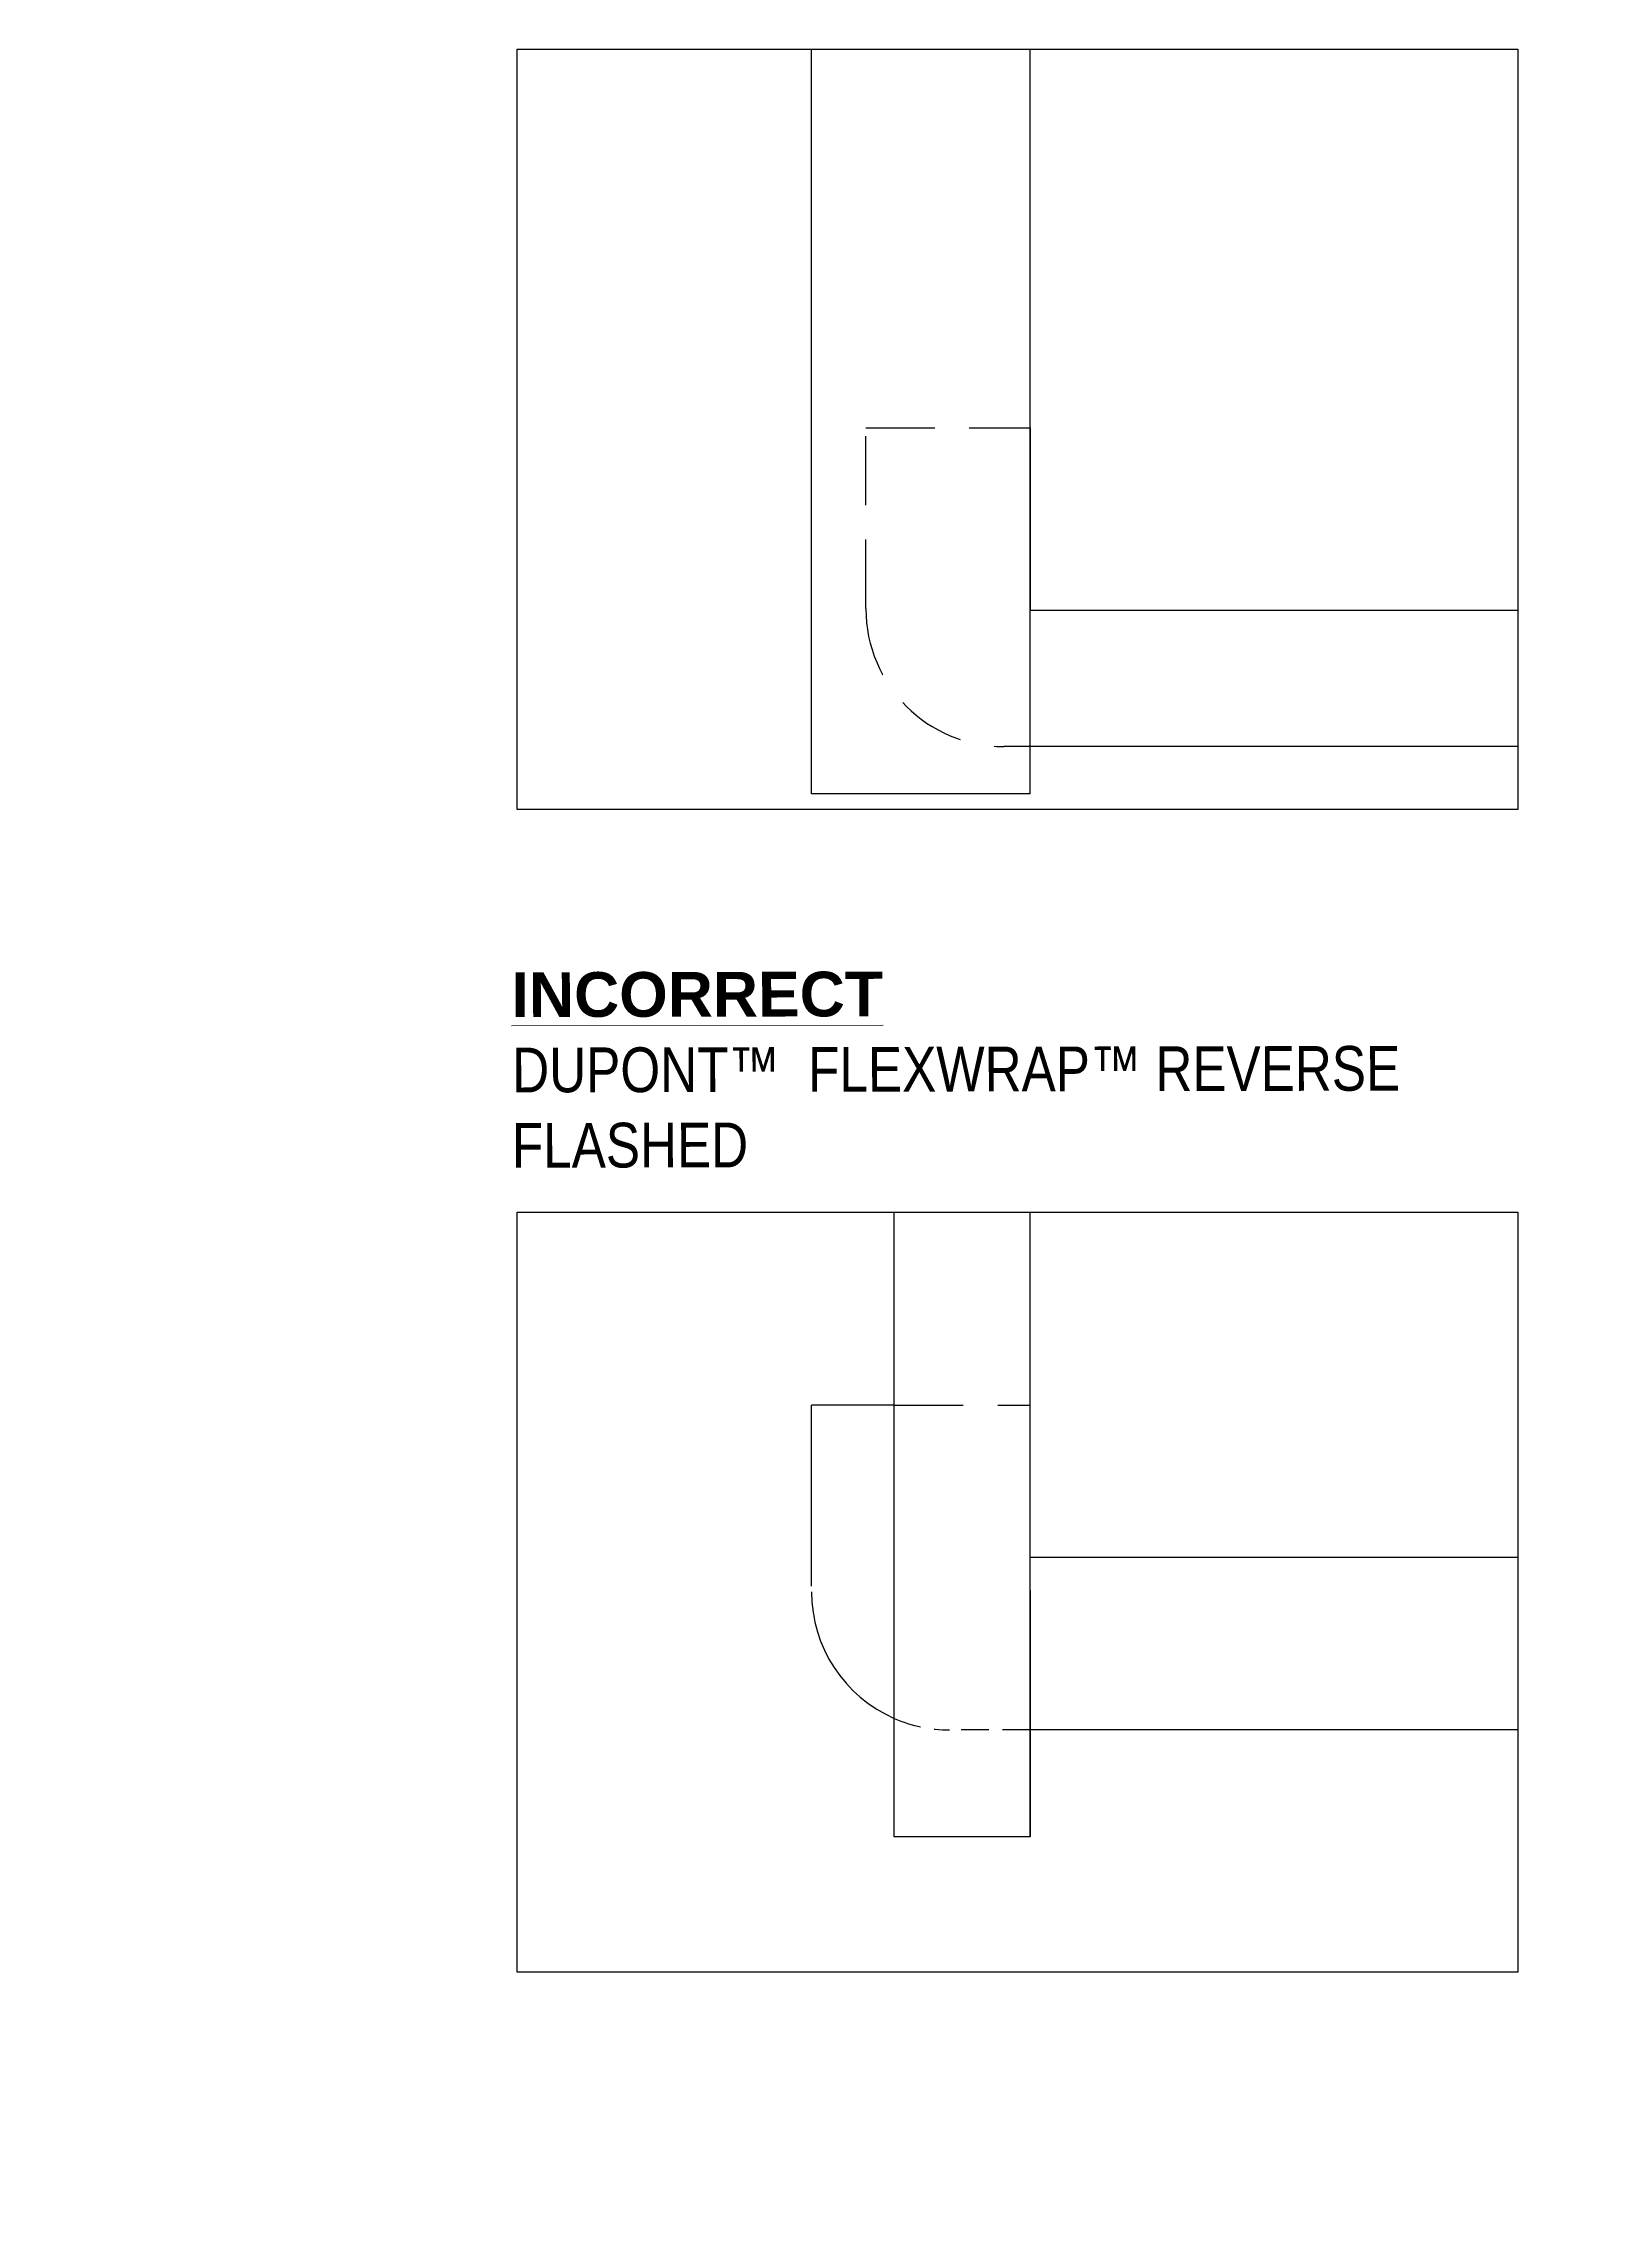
# Model space of a CAD drawing. Extents: x -1140 to 5605, y -816 to 2382.
# Drawn here: x 3381.6 to 3585.8, y 161.5 to 445 of the extents above; entities that cross this region are included whole.
import ezdxf

# ---------------------------------------------------------------- set-up
doc = ezdxf.new("R2010")
doc.units = 0
doc.header["$MEASUREMENT"] = 0
for name, pattern in [('AI-Linetype-65', [13.504076, 9.002717, -4.501359]), ('AI-Linetype-66', [13.504076, 9.002717, -4.501359]), ('AI-Linetype-67', [13.504076, 9.002717, -4.501359]), ('AI-Linetype-68', [13.504076, 9.002717, -4.501359]), ('AI-Linetype-69', [5.40163, 3.601087, -1.800543]), ('AI-Linetype-70', [5.40163, 3.601087, -1.800543])]:
    doc.linetypes.add(name, pattern=pattern)
for name, color, linetype, lineweight in [('.ATI-TEXT', 7, 'Continuous', 0), ('G-ANNO-TTLB', 7, 'Continuous', 0), ('TYVEK', 7, 'Continuous', 0)]:
    doc.layers.add(name, color=color, linetype=linetype, lineweight=lineweight)

# ---------------------------------------------------------------- blocks, each defined once
blk = doc.blocks.new('Block_501')
at = {"layer": '.ATI-TEXT', "char_height": 0.2, "attachment_point": 7, "rotation": 0.1123}
for s, insert in [('\\L\\C18;\\c0;\\FArial Bold|b1|i0|c1;\\H5.836251;\\W0.999992;INCORRECT\\l', (3442.7, 317.94)), ('\\C18;\\c0;\\FArial Narrow|b0|i0|c1;\\H5.836251;\\W0.999992;DUPONT™  FLEXWRAP™ REVERSE', (3442.78, 308.11)), ('\\C18;\\c0;\\FArial Narrow|b0|i0|c1;\\H5.836251;\\W0.999992;FLASHED', (3442.74, 298.28))]:
    blk.add_mtext(s, dxfattribs=dict(at, insert=insert))

msp = doc.modelspace()

# ---------------------------------------------------------------- hatches: boundary and pattern name
at = {"layer": 'G-ANNO-TTLB', "true_color": 0xff00ff, "transparency": 33554687}
h = msp.add_hatch(color=6, dxfattribs=at)
edge = h.paths.add_edge_path()
edge.add_spline(control_points=[(5285.56, -733.23), (5285.56, -733.23), (2356.04, -733.23), (2356.04, -733.23), (2356.04, -733.23), (2356.04, 1723.77), (2356.04, 1723.77), (2356.04, 1723.77), (5285.56, 1723.77), (5285.56, 1723.77), (5285.56, 1723.77), (5285.56, -733.23), (5285.56, -733.23)], knot_values=[0, 0, 0, 0, 1, 1, 1, 2, 2, 2, 3, 3, 3, 4, 4, 4, 4], degree=3, periodic=0)
edge = h.paths.add_edge_path()
edge.add_spline(control_points=[(2365.04, 1714.77), (2365.04, 1714.77), (2365.04, -724.23), (2365.04, -724.23), (2365.04, -724.23), (5276.56, -724.23), (5276.56, -724.23), (5276.56, -724.23), (5276.56, 1714.77), (5276.56, 1714.77), (5276.56, 1714.77), (2365.04, 1714.77), (2365.04, 1714.77)], knot_values=[0, 0, 0, 0, 1, 1, 1, 2, 2, 2, 3, 3, 3, 4, 4, 4, 4], degree=3, periodic=0)
edge.add_line((2365.04, 1714.77), (2365.04, 1714.77))

# ---------------------------------------------------------------- linework, layer by layer
at = {"layer": 'G-ANNO-TTLB'}
for points in [[(5285.56, -733.23), (5285.56, -733.23), (2356.04, -733.23), (2356.04, -733.23), (2356.04, -733.23), (2356.04, 1723.77), (2356.04, 1723.77), (2356.04, 1723.77), (5285.56, 1723.77), (5285.56, 1723.77), (5285.56, 1723.77), (5285.56, -733.23), (5285.56, -733.23)], [(2365.04, 1714.77), (2365.04, 1714.77), (2365.04, -724.23), (2365.04, -724.23), (2365.04, -724.23), (5276.56, -724.23), (5276.56, -724.23), (5276.56, -724.23), (5276.56, 1714.77), (5276.56, 1714.77), (5276.56, 1714.77), (2365.04, 1714.77), (2365.04, 1714.77)]]:
    msp.add_open_spline(points, degree=3, knots=[0, 0, 0, 0, 1, 1, 1, 2, 2, 2, 3, 3, 3, 4, 4, 4, 4], dxfattribs=at)
at = {"layer": 'TYVEK', "color": 1, "lineweight": 25, "true_color": 0xff0000}
for p, q in [((3481.84, 347.14), (3481.84, 444.29)), ((3510.37, 347.14), (3510.37, 444.29)), ((3510.37, 394.91), (3510.37, 371.09)), ((3510.37, 347.14), (3481.84, 347.14)), ((3492.63, 211.08), (3492.63, 292.58)), ((3510.37, 211.08), (3510.37, 292.58)), ((3510.37, 243.21), (3510.37, 211.08)), ((3510.37, 211.08), (3492.63, 211.08))]:
    msp.add_line(p, q, dxfattribs=at)
at = {"layer": 'TYVEK', "color": 18, "linetype": 'AI-Linetype-66', "lineweight": 25, "true_color": 0x000000}
msp.add_line((3488.92, 371.31), (3488.92, 394.91), dxfattribs=at)
at = {"layer": 'TYVEK', "color": 18, "linetype": 'AI-Linetype-67', "lineweight": 25, "true_color": 0x000000}
msp.add_line((3488.92, 394.91), (3510.37, 394.91), dxfattribs=at)
at = {"layer": 'TYVEK', "color": 18, "lineweight": 25, "true_color": 0x000000}
for p, q in [((3510.37, 371.09), (3574, 371.09)), ((3574, 353.31), (3506.92, 353.31)), ((3481.84, 243.78), (3481.84, 267.38)), ((3492.63, 267.38), (3481.84, 267.38)), ((3510.37, 247.57), (3574, 247.57)), ((3574, 225.01), (3510.37, 225.01))]:
    msp.add_line(p, q, dxfattribs=at)
at = {"layer": 'TYVEK', "color": 18, "linetype": 'AI-Linetype-68', "lineweight": 25, "true_color": 0x000000}
msp.add_line((3492.63, 267.38), (3510.37, 267.38), dxfattribs=at)
at = {"layer": 'TYVEK', "color": 18, "linetype": 'AI-Linetype-70', "lineweight": 25, "true_color": 0x000000}
msp.add_line((3510.37, 225.01), (3499.84, 225.01), dxfattribs=at)
at = {"layer": 'TYVEK', "color": 18, "lineweight": 25, "true_color": 0x000000}
for points in [[(3574, 345.11), (3443.41, 345.11), (3443.41, 444.29), (3574, 444.29)], [(3574, 193.4), (3443.41, 193.4), (3443.41, 292.58), (3574, 292.58)]]:
    msp.add_lwpolyline(points, close=True, dxfattribs=at)
at = {"layer": 'TYVEK', "color": 18, "linetype": 'AI-Linetype-65', "lineweight": 25, "true_color": 0x000000}
msp.add_open_spline([(3488.92, 371.31), (3488.92, 361.37), (3496.98, 353.31), (3506.92, 353.31)], degree=3, dxfattribs=at)
at = {"layer": 'TYVEK', "color": 18, "lineweight": 25, "true_color": 0x000000}
msp.add_open_spline([(3481.84, 243.01), (3481.84, 235.86), (3486.08, 229.38), (3492.63, 226.51)], degree=3, dxfattribs=at)
at = {"layer": 'TYVEK', "color": 18, "linetype": 'AI-Linetype-69', "lineweight": 25, "true_color": 0x000000}
msp.add_open_spline([(3492.63, 226.51), (3494.91, 225.52), (3497.36, 225.01), (3499.84, 225.01)], degree=3, dxfattribs=at)

# ---------------------------------------------------------------- block references
at = {"layer": '.ATI-TEXT'}
msp.add_blockref('Block_501', (0, 0), dxfattribs=at)

doc.saveas('drawing.dxf')
